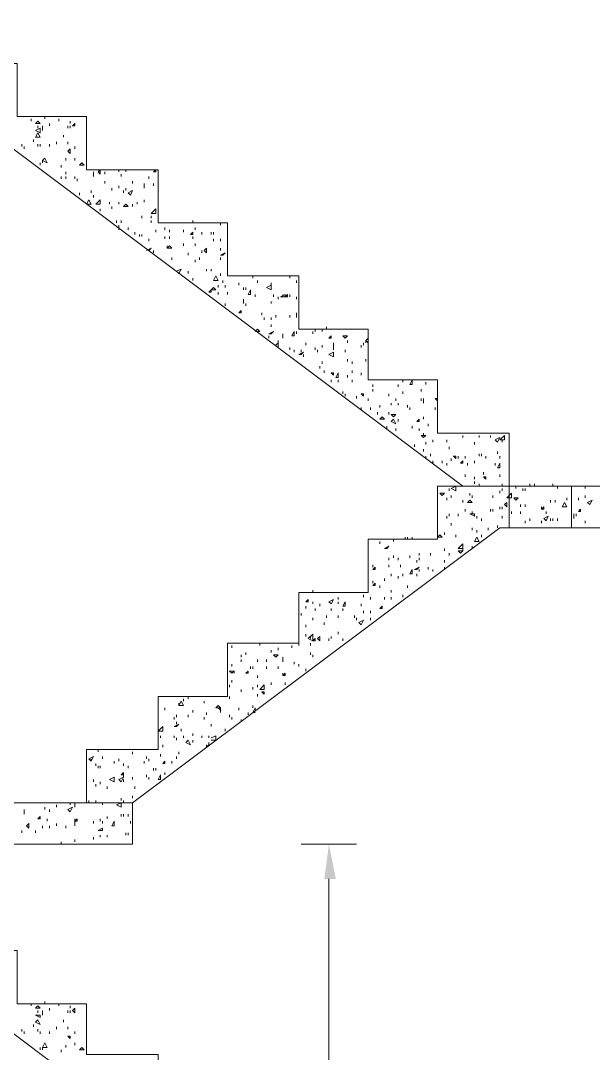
# Model space of a CAD drawing. Header units: millimetres. Extents: x 218.7 to 294.1, y -22.2 to 31.6.
# Drawn here: x 248.329 to 250.4, y 17.697 to 21.429 of the extents above; entities that cross this region are included whole.
import ezdxf

# ---------------------------------------------------------------- set-up
doc = ezdxf.new("R2010")
doc.units = ezdxf.units.MM
doc.layers.add('PDF_Geometry', color=7, linetype='Continuous')
doc.layers.add('PDF_Solid Fills', color=1, linetype='Continuous')

msp = doc.modelspace()

# ---------------------------------------------------------------- linework, layer by layer
at = {"layer": 'PDF_Geometry', "lineweight": 9}
for points in [[(247.3896, 21.6502), (249.9279, 19.7464)], [(250.0949, 19.9385), (250.0949, 19.7464), (250.0949, 19.9385), (249.8361, 19.9385), (249.8361, 20.1305), (249.5856, 20.1305), (249.5856, 20.3142), (249.3351, 20.3142), (249.3351, 20.5062), (249.0763, 20.5062), (249.0763, 20.6983), (248.8258, 20.6983), (248.8258, 20.8903), (248.5669, 20.8903), (248.5669, 21.0824), (248.3164, 21.0824), (248.3164, 21.2744), (248.066, 21.2744), (248.066, 21.4581), (247.8071, 21.4581), (247.8071, 21.6502), (247.5566, 21.6502)], [(248.3665, 21.0657), (248.3665, 21.074)], [(248.3832, 21.0573), (248.3916, 21.0657)], [(248.3832, 21.0573), (248.3999, 21.0573)], [(248.3999, 21.0573), (248.3916, 21.0657)], [(248.4166, 21.074), (248.4166, 21.0824)], [(248.4333, 21.049), (248.4333, 21.0573)], [(248.4667, 21.0657), (248.4667, 21.074)], [(248.5085, 21.0573), (248.5085, 21.0657)], [(248.5168, 21.049), (248.5252, 21.0573)], [(248.5252, 21.049), (248.5252, 21.0573)], [(248.5669, 21.0573), (248.5669, 21.0657)], [(248.3999, 21.0239), (248.3832, 21.0323), (248.3999, 21.0406)], [(248.3832, 21.0072), (248.3916, 21.0239)], [(248.3832, 21.0072), (248.3999, 21.0072), (248.3916, 21.0239)], [(248.3916, 21.0406), (248.3916, 21.049)], [(248.3999, 21.0239), (248.3999, 21.0406)], [(248.4083, 21.0323), (248.4083, 21.0406), (248.4083, 21.049)], [(248.4834, 21.0072), (248.4834, 21.0156)], [(248.5001, 21.0406), (248.5001, 21.049)], [(248.5085, 21.0406), (248.5085, 21.049)], [(248.5168, 21.049), (248.5252, 21.049)], [(248.3331, 20.9738), (248.3331, 20.9822)], [(248.3749, 20.9905), (248.3749, 20.9989)], [(248.3916, 20.9738), (248.3916, 20.9822)], [(248.3999, 20.9738), (248.3999, 20.9822)], [(248.4333, 20.9738), (248.4333, 20.9822)], [(248.4584, 20.9822), (248.4584, 20.9905)], [(248.5001, 20.9822), (248.5001, 20.9905)], [(248.3415, 20.9655), (248.3415, 20.9738)], [(248.5085, 20.9488), (248.5001, 20.9571), (248.5085, 20.9655)], [(248.5085, 20.9488), (248.5085, 20.9655)], [(248.5252, 20.9655), (248.5252, 20.9738)], [(248.3999, 20.907), (248.3999, 20.9154)], [(248.4083, 20.9237), (248.4166, 20.9321)], [(248.4083, 20.9237), (248.425, 20.9154)], [(248.4083, 20.9154), (248.4083, 20.9237)], [(248.425, 20.9154), (248.4166, 20.9321)], [(248.4751, 20.8987), (248.4751, 20.907)], [(248.4918, 20.9237), (248.4918, 20.9321)], [(248.5252, 20.9237), (248.5252, 20.9321)], [(248.5419, 20.907), (248.5502, 20.9154)], [(248.5419, 20.907), (248.5586, 20.907)], [(248.5586, 20.907), (248.5502, 20.9154)], [(248.4751, 20.8569), (248.4751, 20.8653)], [(248.4918, 20.8736), (248.4918, 20.882)], [(248.4918, 20.8569), (248.4918, 20.8653)], [(248.592, 20.8736), (248.592, 20.8653), (248.592, 20.8736), (248.592, 20.882)], [(248.617, 20.8736), (248.6087, 20.882), (248.617, 20.8903)], [(248.617, 20.8736), (248.617, 20.8903)], [(248.6337, 20.8736), (248.6337, 20.882)], [(248.6838, 20.882), (248.6838, 20.8903)], [(248.6922, 20.8653), (248.6922, 20.8736)], [(248.7089, 20.882), (248.7089, 20.8903)], [(248.7924, 20.8569), (248.7924, 20.8653)], [(248.8091, 20.882), (248.8174, 20.8903)], [(248.8091, 20.882), (248.8174, 20.882)], [(248.8174, 20.882), (248.8174, 20.8903)], [(248.5335, 20.8486), (248.5335, 20.8569)], [(248.6337, 20.8402), (248.6337, 20.8486)], [(248.6838, 20.8235), (248.6838, 20.8319)], [(248.7339, 20.8402), (248.7339, 20.8486)], [(248.7757, 20.8235), (248.7757, 20.8319), (248.7757, 20.8402)], [(248.8091, 20.8319), (248.8091, 20.8402)], [(248.5419, 20.7985), (248.5419, 20.8068)], [(248.5836, 20.8068), (248.5836, 20.8152)], [(248.592, 20.7901), (248.592, 20.7985)], [(248.6588, 20.8152), (248.6588, 20.8235)], [(248.7005, 20.8068), (248.7005, 20.8152)], [(248.7089, 20.8152), (248.7089, 20.8235)], [(248.7256, 20.7985), (248.7172, 20.8068), (248.7339, 20.8152)], [(248.7256, 20.7985), (248.7339, 20.8152)], [(248.5669, 20.7651), (248.5753, 20.7818)], [(248.5669, 20.7651), (248.5836, 20.7651)], [(248.5836, 20.7651), (248.5753, 20.7818)], [(248.6003, 20.7651), (248.617, 20.7818)], [(248.6003, 20.7651), (248.617, 20.7651), (248.617, 20.7818)], [(248.6504, 20.7651), (248.6504, 20.7734)], [(248.6588, 20.7484), (248.6588, 20.7567)], [(248.6838, 20.7651), (248.6838, 20.7734)], [(248.7005, 20.7567), (248.7089, 20.7651)], [(248.7005, 20.7567), (248.7172, 20.7567)], [(248.7172, 20.7567), (248.7089, 20.7651)], [(248.7339, 20.7567), (248.7339, 20.7651)], [(248.7506, 20.7651), (248.7506, 20.7734)], [(248.7757, 20.7734), (248.7757, 20.7818)], [(248.617, 20.74), (248.617, 20.7484)], [(248.7673, 20.715), (248.7673, 20.7233)], [(248.8007, 20.7317), (248.8174, 20.7484)], [(248.8007, 20.7317), (248.8174, 20.7317), (248.8174, 20.7484)], [(248.8007, 20.715), (248.8007, 20.7233)], [(248.6755, 20.6983), (248.6755, 20.7066)], [(248.6838, 20.6816), (248.6838, 20.6899)], [(248.6838, 20.6732), (248.6838, 20.6816)], [(248.6922, 20.6983), (248.6922, 20.7066)], [(248.7172, 20.6732), (248.7172, 20.6816)], [(248.8007, 20.6983), (248.8007, 20.7066)], [(248.8508, 20.6732), (248.8508, 20.6816)], [(248.951, 20.6983), (248.951, 20.7066)], [(248.9594, 20.6732), (248.9594, 20.6816)], [(249.0512, 20.6899), (249.0512, 20.6983)], [(248.7423, 20.6565), (248.7423, 20.6649)], [(248.759, 20.6482), (248.759, 20.6565)], [(248.7673, 20.6482), (248.7673, 20.6565)], [(248.7924, 20.6315), (248.7924, 20.6398)], [(248.8174, 20.6649), (248.8174, 20.6732)], [(248.8508, 20.6398), (248.8508, 20.6482)], [(248.8675, 20.6649), (248.8675, 20.6732)], [(248.8675, 20.6398), (248.8675, 20.6482)], [(248.9176, 20.6649), (248.9176, 20.6732)], [(248.951, 20.6565), (248.9427, 20.6565), (248.951, 20.6649)], [(248.951, 20.6565), (248.951, 20.6649)], [(248.951, 20.6398), (248.951, 20.6482)], [(248.9844, 20.6565), (248.9844, 20.6649)], [(249.0178, 20.6565), (249.0178, 20.6649)], [(249.0262, 20.6565), (249.0262, 20.6649)], [(249.0262, 20.6315), (249.0262, 20.6398)], [(248.784, 20.5981), (248.8007, 20.6064)], [(248.7924, 20.5981), (248.8007, 20.6064)], [(248.8592, 20.6064), (248.8675, 20.6148)], [(248.8592, 20.6064), (248.8592, 20.6148)], [(248.8592, 20.6064), (248.8759, 20.6064)], [(248.8759, 20.6064), (248.8675, 20.6148)], [(248.9176, 20.6148), (248.9176, 20.6231)], [(248.9594, 20.6148), (248.9594, 20.6231)], [(248.9928, 20.5981), (249.0011, 20.6064)], [(249.0011, 20.5897), (249.0011, 20.6064)], [(249.0512, 20.5981), (249.0512, 20.6064)], [(248.8091, 20.5897), (248.8091, 20.5981)], [(248.8759, 20.5647), (248.8759, 20.573)], [(248.9343, 20.5814), (248.9343, 20.5897)], [(248.9761, 20.5647), (248.9761, 20.573)], [(248.9844, 20.5897), (248.9844, 20.5981)], [(248.9928, 20.5981), (249.0011, 20.5897)], [(249.0596, 20.5814), (249.0512, 20.5814), (249.0679, 20.5897)], [(249.0512, 20.5647), (249.0512, 20.573)], [(249.0596, 20.5814), (249.0679, 20.5897)], [(248.8926, 20.5229), (248.9093, 20.5313)], [(248.9009, 20.5146), (248.9093, 20.5313)], [(248.9594, 20.5563), (248.9594, 20.5647)], [(249.0011, 20.5229), (249.0011, 20.5313)], [(249.0178, 20.5229), (249.0178, 20.5313)], [(249.0763, 20.5563), (249.0763, 20.5647)], [(248.8926, 20.5229), (248.9009, 20.5146)], [(248.9343, 20.5146), (248.9343, 20.5229)], [(248.951, 20.4895), (248.951, 20.4979)], [(249.0262, 20.4895), (249.0345, 20.5062)], [(249.0262, 20.4895), (249.0429, 20.4895), (249.0345, 20.5062)], [(249.0512, 20.5062), (249.0512, 20.5146)], [(249.1598, 20.5062), (249.1681, 20.5062)], [(249.1681, 20.5062), (249.1765, 20.5062)], [(249.1681, 20.4979), (249.1681, 20.5062)], [(249.3017, 20.4979), (249.3017, 20.5062)], [(249.0095, 20.4478), (249.0178, 20.4561)], [(249.0178, 20.4561), (249.0262, 20.4645)], [(249.0178, 20.4561), (249.0345, 20.4561)], [(249.0178, 20.4478), (249.0178, 20.4561)], [(249.0345, 20.4561), (249.0262, 20.4645)], [(249.0429, 20.4645), (249.0429, 20.4728)], [(249.0596, 20.4812), (249.0596, 20.4895)], [(249.0679, 20.4645), (249.0679, 20.4728)], [(249.118, 20.4728), (249.118, 20.4812)], [(249.1347, 20.4561), (249.1347, 20.4645)], [(249.1431, 20.4561), (249.1431, 20.4645)], [(249.1514, 20.4394), (249.1598, 20.4561)], [(249.1598, 20.4394), (249.1598, 20.4561)], [(249.1848, 20.4812), (249.1848, 20.4895)], [(249.2182, 20.4645), (249.2349, 20.4728)], [(249.2182, 20.4645), (249.2349, 20.4561), (249.2349, 20.4728)], [(249.2349, 20.4728), (249.2349, 20.4812)], [(249.2349, 20.4561), (249.2349, 20.4645)], [(249.3268, 20.4812), (249.3268, 20.4895)], [(249.0095, 20.4478), (249.0178, 20.4478)], [(249.0429, 20.4394), (249.0429, 20.4478)], [(249.0763, 20.4394), (249.0763, 20.4478)], [(249.1347, 20.4061), (249.1347, 20.4144), (249.1347, 20.4228)], [(249.1514, 20.4394), (249.1598, 20.4394)], [(249.1765, 20.4311), (249.1765, 20.4394)], [(249.2433, 20.4311), (249.2433, 20.4394)], [(249.26, 20.4228), (249.26, 20.4311)], [(249.285, 20.4311), (249.2683, 20.4311), (249.285, 20.4394)], [(249.2767, 20.4311), (249.2767, 20.4394)], [(249.285, 20.4311), (249.2934, 20.4394)], [(249.285, 20.4311), (249.285, 20.4394)], [(249.285, 20.4311), (249.2934, 20.4311)], [(249.2934, 20.4311), (249.2934, 20.4394)], [(249.3017, 20.4311), (249.3017, 20.4394)], [(249.3268, 20.4228), (249.3268, 20.4311)], [(249.0679, 20.3977), (249.0679, 20.4061)], [(249.118, 20.3727), (249.1264, 20.381)], [(249.1264, 20.3727), (249.1264, 20.381)], [(249.1431, 20.3977), (249.1431, 20.4061)], [(249.2349, 20.4061), (249.2349, 20.4144)], [(249.118, 20.3727), (249.1264, 20.3727)], [(249.2015, 20.3643), (249.2015, 20.3727)], [(249.2099, 20.3476), (249.2099, 20.356)], [(249.2349, 20.3476), (249.2349, 20.356)], [(249.2516, 20.356), (249.2516, 20.3643)], [(249.3017, 20.356), (249.3017, 20.3643)], [(249.3268, 20.356), (249.3268, 20.3643), (249.3268, 20.3727)], [(249.1765, 20.3059), (249.1848, 20.3142)], [(249.1932, 20.3059), (249.1848, 20.3142)], [(249.1848, 20.3059), (249.1932, 20.3059)], [(249.2266, 20.2975), (249.2433, 20.3059)], [(249.2349, 20.3226), (249.2349, 20.3309)], [(249.2349, 20.2975), (249.2433, 20.3059)], [(249.3101, 20.2892), (249.3184, 20.3059)], [(249.3184, 20.2892), (249.3184, 20.3059)], [(249.3268, 20.2975), (249.3268, 20.3059)], [(249.3852, 20.2975), (249.3852, 20.3059)], [(249.3936, 20.3059), (249.3936, 20.3142)], [(249.4186, 20.3059), (249.4186, 20.3142)], [(249.4353, 20.3142), (249.4353, 20.3226)], [(249.2266, 20.2975), (249.2349, 20.2975)], [(249.2266, 20.2808), (249.2266, 20.2892)], [(249.26, 20.2641), (249.26, 20.2725)], [(249.2767, 20.2808), (249.2767, 20.2892), (249.2767, 20.2975)], [(249.3101, 20.2892), (249.3184, 20.2892)], [(249.4437, 20.2808), (249.452, 20.2892)], [(249.4437, 20.2808), (249.452, 20.2808)], [(249.452, 20.2808), (249.452, 20.2892)], [(249.5021, 20.2808), (249.4938, 20.2892), (249.5105, 20.2892)], [(249.5021, 20.2808), (249.5105, 20.2892)], [(249.5105, 20.2641), (249.5105, 20.2725)], [(249.5773, 20.2725), (249.5856, 20.2808)], [(249.5773, 20.2725), (249.5856, 20.2641)], [(249.5773, 20.2641), (249.5773, 20.2725)], [(249.2516, 20.2558), (249.26, 20.2641)], [(249.26, 20.2558), (249.26, 20.2474), (249.26, 20.2641)], [(249.3017, 20.2391), (249.3017, 20.2474)], [(249.3184, 20.2307), (249.3184, 20.2391)], [(249.3351, 20.2224), (249.3518, 20.2307)], [(249.3435, 20.2307), (249.3435, 20.2391)], [(249.3435, 20.2224), (249.3518, 20.2307)], [(249.3602, 20.2558), (249.3602, 20.2641)], [(249.3936, 20.2391), (249.3936, 20.2474)], [(249.4019, 20.2307), (249.4019, 20.2391)], [(249.4186, 20.2474), (249.4186, 20.2558)], [(249.4437, 20.2224), (249.4604, 20.2307)], [(249.4437, 20.2224), (249.4604, 20.214), (249.4604, 20.2307)], [(249.4604, 20.2391), (249.4604, 20.2474), (249.4604, 20.2558), (249.4604, 20.2641)], [(249.5021, 20.2307), (249.5021, 20.2391)], [(249.5606, 20.2474), (249.5606, 20.2558)], [(249.5689, 20.2558), (249.5689, 20.2641)], [(249.3351, 20.2224), (249.3435, 20.2224)], [(249.3518, 20.214), (249.3518, 20.2224)], [(249.4186, 20.189), (249.4186, 20.1973)], [(249.5105, 20.1973), (249.5105, 20.2057)], [(249.5272, 20.189), (249.5272, 20.1973)], [(249.5773, 20.1973), (249.5773, 20.2057)], [(249.4103, 20.1723), (249.4103, 20.1806)], [(249.427, 20.1556), (249.427, 20.1639)], [(249.452, 20.1556), (249.4604, 20.1556)], [(249.452, 20.1556), (249.4604, 20.1472)], [(249.4604, 20.1472), (249.4604, 20.1556)], [(249.4687, 20.1389), (249.4771, 20.1556)], [(249.4771, 20.1389), (249.4771, 20.1556)], [(249.5272, 20.1556), (249.5272, 20.1639)], [(249.5606, 20.1472), (249.5606, 20.1556)], [(249.452, 20.1222), (249.452, 20.1305)], [(249.4687, 20.1389), (249.4771, 20.1389)], [(249.4771, 20.1222), (249.4771, 20.1305)], [(249.5105, 20.1389), (249.5105, 20.1472)], [(249.5272, 20.1222), (249.5272, 20.1305)], [(249.7109, 20.1222), (249.7109, 20.1305)], [(249.7359, 20.1138), (249.7442, 20.1305)], [(249.7442, 20.1138), (249.7442, 20.1305)], [(249.7943, 20.1138), (249.7943, 20.1222)], [(249.4938, 20.0804), (249.4938, 20.0888)], [(249.5021, 20.0721), (249.5021, 20.0804)], [(249.5606, 20.0804), (249.5689, 20.0804)], [(249.5606, 20.0804), (249.5689, 20.0721)], [(249.5689, 20.0721), (249.5689, 20.0804)], [(249.6023, 20.1055), (249.6023, 20.1138)], [(249.6023, 20.0888), (249.6023, 20.0971)], [(249.6608, 20.0721), (249.6608, 20.0804)], [(249.6942, 20.1055), (249.6942, 20.1138)], [(249.7109, 20.0804), (249.7109, 20.0888)], [(249.7359, 20.1138), (249.7442, 20.1138)], [(249.7776, 20.0888), (249.7776, 20.0971)], [(249.5439, 20.0637), (249.5439, 20.0721)], [(249.5856, 20.0554), (249.5856, 20.0637)], [(249.6691, 20.0387), (249.6691, 20.047)], [(249.6858, 20.0554), (249.6858, 20.0637)], [(249.6942, 20.0387), (249.6942, 20.047)], [(249.7776, 20.0554), (249.7776, 20.0637)], [(249.786, 20.047), (249.786, 20.0554), (249.786, 20.0637)], [(249.8361, 20.0554), (249.8277, 20.0637), (249.8361, 20.0637)], [(249.8361, 20.0554), (249.8361, 20.0637)], [(249.5606, 20.022), (249.5606, 20.0303)], [(249.594, 20.022), (249.594, 20.0303)], [(249.619, 20.0053), (249.619, 20.0136)], [(249.6274, 20.0303), (249.6274, 20.0387)], [(249.6608, 20.0053), (249.6608, 20.0136)], [(249.6691, 20.0053), (249.6858, 20.0053)], [(249.6691, 20.0053), (249.6775, 19.9969)], [(249.6775, 19.9969), (249.6858, 20.0053)], [(249.7276, 20.0303), (249.7276, 20.0387)], [(249.7359, 20.022), (249.7359, 20.0303)], [(249.8277, 20.022), (249.8277, 20.0303)], [(249.6274, 19.9886), (249.6357, 19.9969)], [(249.6274, 19.9886), (249.6441, 19.9886)], [(249.6441, 19.9886), (249.6357, 19.9969)], [(249.6691, 19.9802), (249.6775, 19.9886)], [(249.6691, 19.9802), (249.6858, 19.9719), (249.6775, 19.9886)], [(249.6942, 19.9802), (249.6942, 19.9886)], [(249.7609, 19.9802), (249.7693, 19.9886)], [(249.7609, 19.9802), (249.7693, 19.9802)], [(249.7693, 19.9802), (249.7693, 19.9886)], [(249.786, 19.9886), (249.786, 19.9969)], [(249.8027, 19.9635), (249.8027, 19.9719)], [(249.6524, 19.9552), (249.6524, 19.9635)], [(249.6858, 19.9468), (249.6858, 19.9552)], [(249.7442, 19.9552), (249.7442, 19.9635)], [(249.7693, 19.9468), (249.7693, 19.9552)], [(249.786, 19.9301), (249.786, 19.9385)], [(250.0949, 19.5961), (250.0949, 19.9385)], [(249.7526, 19.8884), (249.7526, 19.8967)], [(249.7776, 19.9301), (249.7943, 19.9301)], [(249.7777, 19.9301), (249.786, 19.9218)], [(249.786, 19.9218), (249.7943, 19.9301)], [(249.7943, 19.8967), (249.7943, 19.9051)], [(249.8194, 19.9051), (249.8194, 19.9134)], [(249.8695, 19.9051), (249.8695, 19.9134)], [(249.9279, 19.9218), (249.9279, 19.9301)], [(249.9697, 19.8967), (249.9697, 19.9051)], [(249.9864, 19.9218), (249.9864, 19.9301)], [(250.0281, 19.9218), (250.0281, 19.9301)], [(250.0532, 19.9051), (250.0448, 19.9134), (250.0615, 19.9218)], [(250.0532, 19.9051), (250.0615, 19.9218)], [(250.0615, 19.9134), (250.0782, 19.9301)], [(250.0615, 19.9134), (250.0782, 19.9134), (250.0782, 19.9301)], [(250.0699, 19.9051), (250.0699, 19.9134)], [(249.786, 19.8717), (249.786, 19.88)], [(249.811, 19.855), (249.811, 19.8633)], [(249.8778, 19.88), (249.8778, 19.8884)], [(249.9864, 19.855), (249.9864, 19.8633)], [(249.9947, 19.855), (249.9947, 19.8633)], [(250.0532, 19.8633), (250.0532, 19.8717)], [(249.7943, 19.8466), (249.7943, 19.855)], [(249.7943, 19.8466), (249.7943, 19.855)], [(249.8194, 19.8299), (249.8194, 19.8383)], [(249.8528, 19.8299), (249.8528, 19.8383)], [(249.8695, 19.8216), (249.8695, 19.8299)], [(249.8862, 19.8383), (249.8862, 19.8466)], [(249.8945, 19.855), (249.9029, 19.855)], [(249.8945, 19.855), (249.9029, 19.8466)], [(249.9029, 19.8466), (249.9029, 19.855)], [(249.9112, 19.8466), (249.9112, 19.855)], [(249.9196, 19.8299), (249.9279, 19.8383)], [(249.9196, 19.8299), (249.9279, 19.8299)], [(249.9279, 19.8299), (249.9279, 19.8383)], [(249.9363, 19.8466), (249.9363, 19.855)], [(249.9446, 19.8216), (249.9446, 19.8299)], [(249.9697, 19.8299), (249.9697, 19.8383)], [(250.0114, 19.8466), (250.0114, 19.855)], [(250.0448, 19.8216), (250.0448, 19.8299)], [(250.0532, 19.8132), (250.0615, 19.8299)], [(250.0615, 19.8466), (250.0615, 19.855)], [(250.0615, 19.8132), (250.0615, 19.8299)], [(249.9363, 19.7798), (249.9363, 19.7882)], [(250.0031, 19.7882), (250.0031, 19.7965)], [(250.0532, 19.8132), (250.0615, 19.8132)], [(250.0615, 19.7798), (250.0615, 19.7882)], [(248.5669, 18.6025), (248.5669, 18.7946), (248.8258, 18.7946), (248.8258, 18.9866), (249.0763, 18.9866), (249.0763, 19.1786), (249.3351, 19.1786), (249.3351, 19.3623), (249.5856, 19.3623), (249.5856, 19.5544), (249.8361, 19.5544), (249.8361, 19.7464), (251.0051, 19.7464)], [(249.9697, 19.7715), (249.9697, 19.7798)], [(249.9697, 19.7548), (249.9697, 19.7631)], [(249.9864, 19.7464), (249.9864, 19.7548)], [(250.0031, 19.7798), (250.0114, 19.7798), (250.0114, 19.7715)], [(250.0031, 19.7798), (250.0114, 19.7715)], [(250.0699, 19.7464), (250.0699, 19.7548)], [(250.12, 19.7381), (250.12, 19.7464)], [(250.1701, 19.7464), (250.1701, 19.7548)], [(250.1868, 19.7464), (250.1868, 19.7548)], [(250.2536, 19.7464), (250.2536, 19.7548)], [(250.2703, 19.7381), (250.2703, 19.7464)], [(250.3204, 19.5961), (250.3204, 19.7464)], [(250.3705, 19.7381), (250.3705, 19.7464)], [(249.8444, 19.7214), (249.8611, 19.7214)], [(249.8444, 19.7214), (249.8528, 19.713)], [(249.8528, 19.713), (249.8611, 19.7214)], [(249.8778, 19.7297), (249.8778, 19.7381)], [(249.8862, 19.7047), (249.8862, 19.713)], [(249.953, 19.713), (249.953, 19.7214)], [(249.9613, 19.7047), (249.9613, 19.713)], [(250.0365, 19.7047), (250.0365, 19.713)], [(250.0615, 19.7214), (250.0615, 19.7297)], [(250.0699, 19.7297), (250.0699, 19.7381)], [(250.145, 19.7297), (250.145, 19.7381)], [(250.1534, 19.7297), (250.1534, 19.7381)], [(250.3705, 19.7047), (250.3705, 19.713)], [(249.8361, 19.6963), (249.8361, 19.7047)], [(249.8695, 19.6963), (249.8695, 19.7047)], [(249.9279, 19.688), (249.9279, 19.6963)], [(249.9446, 19.688), (249.953, 19.6963)], [(249.9446, 19.688), (249.9613, 19.688)], [(249.9613, 19.688), (249.953, 19.6963)], [(250.0615, 19.6629), (250.0615, 19.6713)], [(250.0699, 19.6629), (250.0699, 19.6713)], [(250.0782, 19.6796), (250.0866, 19.688)], [(250.0782, 19.6796), (250.0866, 19.6713)], [(250.0866, 19.6713), (250.0866, 19.688)], [(250.1116, 19.7047), (250.1283, 19.7047)], [(250.1116, 19.7047), (250.12, 19.6963)], [(250.12, 19.6963), (250.1283, 19.7047)], [(250.1367, 19.6713), (250.1367, 19.6796)], [(250.1534, 19.6713), (250.1534, 19.6796)], [(250.2118, 19.6629), (250.2202, 19.6713)], [(250.2118, 19.6629), (250.2118, 19.6713)], [(250.2202, 19.6629), (250.2202, 19.6713)], [(250.2452, 19.688), (250.2452, 19.6963)], [(250.2619, 19.688), (250.2619, 19.6963)], [(250.3037, 19.6963), (250.3037, 19.7047)], [(250.3204, 19.6796), (250.3204, 19.688)], [(250.3454, 19.6963), (250.3454, 19.7047)], [(250.3872, 19.6796), (250.3788, 19.688), (250.3955, 19.6963), (250.3872, 19.6796)], [(249.8695, 19.6295), (249.8695, 19.6379)], [(249.8778, 19.6379), (249.8778, 19.6462)], [(249.9112, 19.6379), (249.9112, 19.6462)], [(249.9363, 19.6546), (249.9363, 19.6629)], [(249.953, 19.6462), (249.9697, 19.6462)], [(249.953, 19.6462), (249.9697, 19.6379)], [(249.9613, 19.6462), (249.9613, 19.6546)], [(249.9697, 19.6379), (249.9697, 19.6462)], [(249.978, 19.6295), (249.978, 19.6379)], [(250.0281, 19.6546), (250.0281, 19.6629)], [(250.0365, 19.6546), (250.0365, 19.6629)], [(250.0699, 19.6295), (250.0699, 19.6379)], [(250.1033, 19.6462), (250.1033, 19.6546)], [(250.1367, 19.6462), (250.1367, 19.6546)], [(250.2118, 19.6629), (250.2202, 19.6629)], [(250.2202, 19.6295), (250.2369, 19.6379)], [(250.2285, 19.6462), (250.2285, 19.6546)], [(250.2285, 19.6212), (250.2369, 19.6379)], [(250.3287, 19.6295), (250.3287, 19.6379), (250.3287, 19.6462)], [(250.3371, 19.6379), (250.3371, 19.6462)], [(250.3454, 19.6546), (250.3538, 19.6629)], [(250.3454, 19.6546), (250.3538, 19.6546)], [(250.3538, 19.6546), (250.3538, 19.6629)], [(248.7339, 18.6025), (250.0615, 19.5961), (251.0051, 19.5961)], [(249.8862, 19.6045), (249.8862, 19.6128)], [(249.9613, 19.5878), (249.9613, 19.5961)], [(249.9947, 19.6212), (249.9947, 19.6295)], [(250.0198, 19.5878), (250.0198, 19.5961)], [(250.0532, 19.5961), (250.0532, 19.6045)], [(250.0949, 19.5961), (250.0949, 19.6045)], [(250.1534, 19.6128), (250.1534, 19.6212)], [(250.1701, 19.6212), (250.1701, 19.6295)], [(250.2118, 19.6128), (250.2118, 19.6212)], [(250.2202, 19.6295), (250.2285, 19.6212)], [(250.2452, 19.6212), (250.2452, 19.6295)], [(250.2536, 19.6212), (250.2536, 19.6295)], [(250.2703, 19.6212), (250.2703, 19.6295)], [(250.3705, 19.6128), (250.3705, 19.6212)], [(249.7109, 19.5544), (249.7276, 19.5544), (249.7276, 19.5627)], [(249.7192, 19.5544), (249.7192, 19.5627)], [(249.7442, 19.5544), (249.7442, 19.5627)], [(249.8361, 19.5627), (249.8444, 19.5711)], [(249.8361, 19.5627), (249.8528, 19.5627)], [(249.8528, 19.5627), (249.8444, 19.5711)], [(249.9029, 19.5627), (249.9029, 19.5711)], [(249.9697, 19.546), (249.978, 19.5627)], [(249.978, 19.5794), (249.978, 19.5878)], [(249.9864, 19.546), (249.978, 19.5627)], [(249.9947, 19.5627), (249.9947, 19.5711)], [(249.6274, 19.5377), (249.6274, 19.546)], [(249.6441, 19.521), (249.6608, 19.5293)], [(249.6441, 19.521), (249.6524, 19.521)], [(249.6524, 19.521), (249.6608, 19.5293)], [(249.6775, 19.546), (249.6775, 19.5544)], [(249.8611, 19.5126), (249.8611, 19.521)], [(249.9279, 19.5126), (249.9279, 19.521)], [(249.9613, 19.521), (249.9613, 19.5293)], [(249.9697, 19.546), (249.9864, 19.546)], [(249.6608, 19.4792), (249.6608, 19.4876)], [(249.6775, 19.4876), (249.6775, 19.4959)], [(249.6942, 19.4792), (249.6942, 19.4876)], [(249.7359, 19.4876), (249.7359, 19.4959)], [(249.7693, 19.4959), (249.7693, 19.5043)], [(249.7693, 19.4792), (249.7693, 19.4876)], [(249.811, 19.4959), (249.811, 19.5043)], [(249.8778, 19.4959), (249.8778, 19.5043)], [(249.9112, 19.5126), (249.9279, 19.5126)], [(249.9112, 19.5126), (249.9196, 19.5043)], [(249.9196, 19.5043), (249.9279, 19.5126)], [(249.6023, 19.4542), (249.6023, 19.4625)], [(249.6023, 19.4458), (249.6107, 19.4542)], [(249.6023, 19.4458), (249.6107, 19.4458)], [(249.6107, 19.4458), (249.6107, 19.4542)], [(249.6608, 19.4542), (249.6608, 19.4625)], [(249.7025, 19.4542), (249.7025, 19.4625)], [(249.7359, 19.4291), (249.7442, 19.4458)], [(249.7442, 19.4291), (249.7442, 19.4458)], [(249.7526, 19.4458), (249.7693, 19.4542)], [(249.7526, 19.4458), (249.761, 19.4458)], [(249.7609, 19.4709), (249.7609, 19.4792)], [(249.7609, 19.4458), (249.7693, 19.4542)], [(249.7693, 19.4375), (249.7693, 19.4458)], [(249.8027, 19.4458), (249.8027, 19.4542)], [(249.8194, 19.4375), (249.8194, 19.4458)], [(249.8611, 19.4709), (249.8611, 19.4792)], [(249.8611, 19.4458), (249.8611, 19.4542)], [(249.6441, 19.4041), (249.6441, 19.4124)], [(249.6691, 19.4208), (249.6691, 19.4291)], [(249.6942, 19.4124), (249.6942, 19.4208)], [(249.7109, 19.4208), (249.7109, 19.4291)], [(249.7359, 19.4291), (249.7442, 19.4291)], [(249.7609, 19.4208), (249.7609, 19.4291)], [(249.6023, 19.3957), (249.6023, 19.4041)], [(249.6023, 19.3874), (249.6107, 19.3957)], [(249.6023, 19.3874), (249.6107, 19.3874)], [(249.6107, 19.3874), (249.6107, 19.3957)], [(249.6274, 19.379), (249.6274, 19.3874)], [(249.7276, 19.379), (249.7276, 19.3874)], [(249.3602, 19.3289), (249.3685, 19.3373)], [(249.3685, 19.3289), (249.3685, 19.3373)], [(249.3852, 19.3623), (249.3852, 19.3707)], [(249.4437, 19.3289), (249.4604, 19.3373)], [(249.452, 19.3206), (249.4604, 19.3373)], [(249.4771, 19.3373), (249.4771, 19.3456)], [(249.5689, 19.3456), (249.5689, 19.354)], [(249.594, 19.3373), (249.594, 19.3456)], [(249.6441, 19.3373), (249.6441, 19.3456)], [(249.6691, 19.3623), (249.6691, 19.3707)], [(249.6691, 19.3373), (249.6691, 19.3456)], [(249.7109, 19.3456), (249.7109, 19.354)], [(249.3602, 19.3289), (249.3685, 19.3289)], [(249.3602, 19.3039), (249.3602, 19.3122)], [(249.3852, 19.3206), (249.3852, 19.3289)], [(249.3936, 19.2955), (249.3936, 19.3039)], [(249.4103, 19.3122), (249.4103, 19.3206)], [(249.4437, 19.3289), (249.452, 19.3206)], [(249.452, 19.2955), (249.452, 19.3039)], [(249.4771, 19.3206), (249.4771, 19.3289)], [(249.4938, 19.3122), (249.5021, 19.3289)], [(249.4938, 19.3122), (249.5021, 19.3122)], [(249.4938, 19.2955), (249.4938, 19.3039)], [(249.5021, 19.3122), (249.5021, 19.3289)], [(249.5606, 19.3122), (249.5606, 19.3206)], [(249.6274, 19.3039), (249.6357, 19.3122)], [(249.6274, 19.3039), (249.6357, 19.3039)], [(249.6357, 19.3039), (249.6357, 19.3122)], [(249.3351, 19.2788), (249.3351, 19.2872)], [(249.3435, 19.2788), (249.3435, 19.2872)], [(249.3852, 19.2621), (249.3852, 19.2705)], [(249.4353, 19.2705), (249.4353, 19.2788)], [(249.4771, 19.2705), (249.4771, 19.2788)], [(249.5355, 19.2705), (249.5355, 19.2788)], [(249.5439, 19.2621), (249.5439, 19.2705)], [(249.5522, 19.2538), (249.5689, 19.2621)], [(249.5606, 19.2454), (249.5689, 19.2621)], [(249.5689, 19.2872), (249.5689, 19.2955)], [(249.594, 19.2872), (249.594, 19.2955)], [(249.594, 19.2621), (249.594, 19.2705)], [(249.3602, 19.2371), (249.3602, 19.2454)], [(249.427, 19.2454), (249.427, 19.2538)], [(249.5522, 19.2538), (249.5606, 19.2454)], [(249.3602, 19.2037), (249.3602, 19.212)], [(249.3685, 19.1953), (249.3852, 19.212)], [(249.3685, 19.1953), (249.3852, 19.187), (249.3852, 19.212)], [(249.3769, 19.1953), (249.3769, 19.2037)], [(249.3852, 19.187), (249.3936, 19.1953)], [(249.3852, 19.187), (249.3936, 19.187)], [(249.3936, 19.187), (249.3936, 19.1953)], [(249.4019, 19.1953), (249.4103, 19.2037)], [(249.4019, 19.1953), (249.4103, 19.187)], [(249.4103, 19.187), (249.4103, 19.2037)], [(249.4437, 19.187), (249.4437, 19.1953)], [(249.452, 19.1953), (249.452, 19.2037)], [(249.4771, 19.212), (249.4771, 19.2204)], [(249.4938, 19.187), (249.4938, 19.1953)], [(249.093, 19.1619), (249.093, 19.1703)], [(249.1932, 19.1703), (249.1932, 19.1786)], [(249.2349, 19.1452), (249.2349, 19.1536)], [(249.26, 19.1536), (249.26, 19.1619)], [(249.3101, 19.1619), (249.3101, 19.1703)], [(249.3351, 19.1703), (249.3351, 19.1786)], [(249.3769, 19.1703), (249.3769, 19.1786)], [(249.1264, 19.1285), (249.1264, 19.1369)], [(249.1264, 19.1118), (249.1264, 19.1202)], [(249.1431, 19.1369), (249.1431, 19.1452)], [(249.1848, 19.1118), (249.1848, 19.1202)], [(249.2182, 19.1118), (249.2182, 19.1202)], [(249.2433, 19.1369), (249.26, 19.1369)], [(249.2433, 19.1369), (249.2516, 19.1285)], [(249.2516, 19.1285), (249.26, 19.1369)], [(249.2767, 19.1118), (249.2767, 19.1202), (249.2767, 19.1285)], [(249.3184, 19.1035), (249.3184, 19.1118)], [(249.3769, 19.1369), (249.3769, 19.1452)], [(249.3852, 19.1285), (249.3852, 19.1369)], [(249.0846, 19.0784), (249.1013, 19.0784)], [(249.0846, 19.0784), (249.093, 19.0701)], [(249.093, 19.0951), (249.093, 19.1035)], [(249.093, 19.0701), (249.1013, 19.0784)], [(249.1013, 19.0701), (249.1013, 19.0784)], [(249.1431, 19.0701), (249.1514, 19.0784)], [(249.1514, 19.0701), (249.1514, 19.0784)], [(249.1598, 19.0868), (249.1598, 19.0951)], [(249.1681, 19.0868), (249.1681, 19.0951)], [(249.2182, 19.0868), (249.2182, 19.0951)], [(249.3351, 19.0951), (249.3351, 19.1035)], [(249.3602, 19.0784), (249.3602, 19.0868)], [(249.093, 19.0367), (249.093, 19.045)], [(249.1431, 19.0701), (249.1514, 19.0701)], [(249.1848, 19.0534), (249.1848, 19.0617)], [(249.2349, 19.0283), (249.2349, 19.0367)], [(249.2767, 19.0617), (249.285, 19.0701)], [(249.2767, 19.0617), (249.2767, 19.0701)], [(249.2767, 19.0617), (249.285, 19.0617)], [(249.285, 19.0617), (249.285, 19.0701)], [(249.285, 19.0283), (249.285, 19.0367)], [(249.0846, 19.02), (249.0846, 19.0283)], [(249.1264, 19.0033), (249.1264, 19.0116)], [(249.1681, 19.0116), (249.1681, 19.02)], [(249.1848, 19.02), (249.1848, 19.0283)], [(249.1932, 19.0116), (249.2099, 19.0283)], [(249.1932, 19.0116), (249.2099, 19.0116), (249.2099, 19.0283)], [(249.2015, 19.0033), (249.2099, 19.0033)], [(249.2015, 19.0033), (249.2099, 18.9949)], [(249.2099, 19.02), (249.2099, 19.0283)], [(249.2099, 18.9949), (249.2099, 19.0033)], [(248.9009, 18.9532), (248.9093, 18.9699)], [(248.9009, 18.9532), (248.9009, 18.9616)], [(248.9176, 18.9532), (248.9093, 18.9699)], [(248.9176, 18.9699), (248.9176, 18.9782)], [(248.9343, 18.9782), (248.9343, 18.9866)], [(248.9928, 18.9616), (248.9928, 18.9699)], [(249.0846, 18.9782), (249.0846, 18.9866)], [(249.1848, 18.9866), (249.1848, 18.9949)], [(248.8508, 18.9365), (248.8508, 18.9449)], [(248.9009, 18.9532), (248.9176, 18.9532)], [(248.951, 18.9282), (248.951, 18.9365)], [(249.0011, 18.9198), (249.0011, 18.9282)], [(249.0345, 18.9449), (249.0429, 18.9532)], [(249.0345, 18.9449), (249.0512, 18.9449)], [(249.0512, 18.9449), (249.0429, 18.9532)], [(249.0429, 18.9449), (249.0512, 18.9449)], [(249.0429, 18.9449), (249.0512, 18.9365)], [(249.0512, 18.9365), (249.0512, 18.9449)], [(249.0512, 18.9282), (249.0512, 18.9365)], [(249.118, 18.9365), (249.118, 18.9449)], [(249.1514, 18.9198), (249.1514, 18.9282)], [(249.1681, 18.9449), (249.1681, 18.9532)], [(249.1681, 18.9282), (249.1765, 18.9449)], [(249.1681, 18.9282), (249.1765, 18.9282)], [(249.1765, 18.9365), (249.1765, 18.9449)], [(248.8842, 18.9031), (248.8842, 18.9115)], [(248.8842, 18.8781), (248.9009, 18.8864)], [(248.8926, 18.9115), (248.8926, 18.9198)], [(248.8926, 18.8864), (248.8926, 18.8948)], [(248.8926, 18.8781), (248.9009, 18.8864)], [(248.9343, 18.9115), (248.9343, 18.9198)], [(249.0178, 18.8781), (249.0178, 18.8864)], [(249.0846, 18.9115), (249.0846, 18.9198)], [(249.093, 18.9031), (249.093, 18.9115)], [(249.1264, 18.8948), (249.1264, 18.9031)], [(248.8258, 18.8614), (248.8425, 18.8781)], [(248.8258, 18.8614), (248.8425, 18.8614), (248.8425, 18.8781)], [(248.8842, 18.8781), (248.8926, 18.8781)], [(248.9093, 18.8614), (248.9093, 18.8697)], [(248.951, 18.8447), (248.951, 18.853)], [(249.0679, 18.8614), (249.0679, 18.8697)], [(248.8341, 18.8363), (248.8341, 18.8447)], [(248.8425, 18.8029), (248.8425, 18.8113)], [(248.8842, 18.8363), (248.8842, 18.8447)], [(248.8926, 18.828), (248.8926, 18.8363)], [(248.9176, 18.8363), (248.9176, 18.8447)], [(248.926, 18.8196), (248.9343, 18.828)], [(248.926, 18.8196), (248.9427, 18.8113)], [(248.9427, 18.8113), (248.9343, 18.828)], [(248.951, 18.8196), (248.951, 18.828)], [(248.9844, 18.8363), (248.9844, 18.8447)], [(249.0011, 18.8029), (249.0095, 18.8113)], [(249.0011, 18.8029), (249.0011, 18.8113)], [(249.0095, 18.8363), (249.0095, 18.8447)], [(249.0095, 18.8113), (249.0095, 18.8196)], [(249.0178, 18.8363), (249.0345, 18.8447)], [(249.0178, 18.828), (249.0345, 18.828), (249.0345, 18.8447)], [(248.6087, 18.7862), (248.6087, 18.7946)], [(248.7339, 18.7779), (248.7339, 18.7862)], [(248.8341, 18.7695), (248.8341, 18.7779)], [(248.9009, 18.7779), (248.9009, 18.7862)], [(248.5753, 18.7612), (248.592, 18.7695)], [(248.5753, 18.7612), (248.5836, 18.7528)], [(248.5836, 18.7528), (248.592, 18.7695)], [(248.5836, 18.7528), (248.5836, 18.7612)], [(248.6003, 18.7361), (248.6003, 18.7445)], [(248.6254, 18.7612), (248.6254, 18.7695)], [(248.6671, 18.7445), (248.6671, 18.7528)], [(248.6838, 18.7528), (248.6838, 18.7612)], [(248.7005, 18.7361), (248.7005, 18.7445)], [(248.7757, 18.7445), (248.7757, 18.7528)], [(248.784, 18.7612), (248.784, 18.7695)], [(248.7924, 18.7528), (248.7924, 18.7612)], [(248.8425, 18.7445), (248.8508, 18.7528)], [(248.8425, 18.7445), (248.8508, 18.7445)], [(248.8508, 18.7445), (248.8508, 18.7528)], [(248.8759, 18.7445), (248.8759, 18.7528)], [(248.8926, 18.7612), (248.8926, 18.7695)], [(248.6087, 18.7278), (248.6087, 18.7361)], [(248.617, 18.7278), (248.617, 18.7361)], [(248.6922, 18.7027), (248.7005, 18.7111)], [(248.6922, 18.7027), (248.7005, 18.7027)], [(248.7005, 18.7027), (248.7005, 18.7111)], [(248.7005, 18.6944), (248.7005, 18.7027)], [(248.7172, 18.7278), (248.7172, 18.7361)], [(248.784, 18.6944), (248.784, 18.7027)], [(248.8091, 18.7194), (248.8091, 18.7278)], [(248.8174, 18.7194), (248.8174, 18.7278)], [(248.8258, 18.686), (248.8341, 18.7027)], [(248.8341, 18.686), (248.8341, 18.7027)], [(248.8508, 18.7027), (248.8508, 18.7111)], [(248.592, 18.6777), (248.592, 18.686)], [(248.6003, 18.661), (248.6003, 18.6693)], [(248.617, 18.6693), (248.617, 18.6777)], [(248.6504, 18.686), (248.6671, 18.6944)], [(248.6504, 18.686), (248.6671, 18.6777), (248.6671, 18.6944)], [(248.6838, 18.686), (248.7005, 18.6944)], [(248.6838, 18.686), (248.6922, 18.6777)], [(248.6922, 18.6777), (248.7005, 18.6944)], [(248.7005, 18.6777), (248.7005, 18.686)], [(248.7339, 18.686), (248.7339, 18.6944)], [(248.7924, 18.686), (248.7924, 18.6944)], [(248.8258, 18.686), (248.8341, 18.686)], [(248.6421, 18.6526), (248.6421, 18.661)], [(248.7339, 18.6192), (248.7339, 18.6276)], [(248.7423, 18.6526), (248.7423, 18.661)], [(248.7339, 18.6025), (242.8056, 18.6025), (242.8056, 14.4861), (251.2389, 14.4861)], [(242.8056, 18.6025), (248.7339, 18.6025)], [(248.4584, 18.5858), (248.4584, 18.5942)], [(248.5085, 18.5942), (248.5085, 18.6025)], [(248.5252, 18.5858), (248.5252, 18.5942), (248.5252, 18.6025)], [(248.5753, 18.6025), (248.5753, 18.6109)], [(248.6003, 18.6025), (248.6003, 18.6109)], [(248.6254, 18.5942), (248.6254, 18.6025)], [(248.6755, 18.5942), (248.6922, 18.6025)], [(248.6755, 18.5942), (248.6922, 18.5858), (248.6922, 18.6025)], [(248.7005, 18.6025), (248.7005, 18.6109)], [(248.7339, 18.6025), (248.7339, 18.4522)], [(248.3415, 18.5608), (248.3415, 18.5691), (248.3415, 18.5775)], [(248.3916, 18.5441), (248.3999, 18.5524)], [(248.3999, 18.5441), (248.3999, 18.5524)], [(248.4166, 18.5775), (248.4166, 18.5858)], [(248.4333, 18.5691), (248.4333, 18.5775)], [(248.5085, 18.5691), (248.5001, 18.5775), (248.5168, 18.5858)], [(248.5085, 18.5691), (248.5168, 18.5858)], [(248.6421, 18.5441), (248.6421, 18.5524)], [(248.6922, 18.5524), (248.6922, 18.5608)], [(248.7005, 18.5524), (248.7005, 18.5608)], [(248.7172, 18.5524), (248.7172, 18.5608)], [(248.3582, 18.5107), (248.3498, 18.519), (248.3582, 18.5274)], [(248.3582, 18.5107), (248.3582, 18.5274)], [(248.3916, 18.5441), (248.3999, 18.5441)], [(248.4083, 18.5107), (248.4083, 18.519)], [(248.425, 18.5357), (248.425, 18.5441)], [(248.4333, 18.5107), (248.4333, 18.519)], [(248.4584, 18.519), (248.4584, 18.5274)], [(248.4918, 18.5107), (248.4918, 18.519)], [(248.5252, 18.5357), (248.5335, 18.5441)], [(248.5252, 18.519), (248.5252, 18.5274), (248.5252, 18.5357), (248.5252, 18.5441)], [(248.5252, 18.5357), (248.5335, 18.5357)], [(248.5335, 18.5357), (248.5335, 18.5441)], [(248.592, 18.5274), (248.592, 18.5357)], [(248.617, 18.5357), (248.617, 18.5441)], [(248.6254, 18.5274), (248.6254, 18.5357)], [(248.6588, 18.519), (248.6671, 18.5357)], [(248.6588, 18.519), (248.6671, 18.519)], [(248.6671, 18.519), (248.6671, 18.5357)], [(248.7256, 18.5274), (248.7256, 18.5357)], [(248.3331, 18.494), (248.3331, 18.5023)], [(248.3832, 18.494), (248.3832, 18.5023)], [(248.592, 18.4689), (248.592, 18.4773)], [(248.6254, 18.5023), (248.6087, 18.5023), (248.6254, 18.5107)], [(248.617, 18.4773), (248.617, 18.4856)], [(248.6254, 18.5023), (248.6254, 18.5107)], [(248.6421, 18.4773), (248.6421, 18.4856)], [(248.7089, 18.4856), (248.7089, 18.494)], [(248.7172, 18.4856), (248.7172, 18.494)], [(242.8056, 18.4522), (248.7339, 18.4522)], [(247.3896, 18.4522), (249.9279, 16.5485)], [(250.0949, 16.7405), (250.0949, 16.5485), (250.0949, 16.7405), (249.8361, 16.7405), (249.8361, 16.9242), (249.5856, 16.9242), (249.5856, 17.1163), (249.3351, 17.1163), (249.3351, 17.3083), (249.0763, 17.3083), (249.0763, 17.5004), (248.8258, 17.5004), (248.8258, 17.6924), (248.5669, 17.6924), (248.5669, 17.8761), (248.3164, 17.8761), (248.3164, 18.0681), (248.066, 18.0681), (248.066, 18.2602), (247.8071, 18.2602), (247.8071, 18.4522), (247.5566, 18.4522)], [(248.4751, 18.4522), (248.4751, 18.4606)], [(248.5252, 18.4606), (248.5252, 18.4689)], [(249.3435, 18.4522), (249.5439, 18.4522)], [(249.4437, 18.327), (249.4437, 15.5298)], [(248.4166, 17.8761), (248.4166, 17.8844)], [(248.3665, 17.8677), (248.3665, 17.8761)], [(248.3832, 17.8594), (248.3916, 17.8677)], [(248.3832, 17.8594), (248.3999, 17.8594)], [(248.3999, 17.8594), (248.3916, 17.8677)], [(248.3916, 17.8427), (248.3916, 17.851)], [(248.4083, 17.8343), (248.4083, 17.8427), (248.4083, 17.851)], [(248.4333, 17.851), (248.4333, 17.8594)], [(248.4667, 17.8677), (248.4667, 17.8761)], [(248.5001, 17.8427), (248.5001, 17.851)], [(248.5085, 17.8594), (248.5085, 17.8677)], [(248.5085, 17.8427), (248.5085, 17.851)], [(248.5168, 17.851), (248.5252, 17.8594)], [(248.5168, 17.851), (248.5252, 17.8427)], [(248.5252, 17.8427), (248.5252, 17.8594)], [(248.5669, 17.8594), (248.5669, 17.8677)], [(248.3999, 17.826), (248.3832, 17.8343), (248.3999, 17.8343)], [(248.3832, 17.8093), (248.3916, 17.8176)], [(248.3832, 17.8093), (248.3999, 17.8009), (248.3916, 17.8176)], [(248.3999, 17.826), (248.3999, 17.8343)], [(248.4834, 17.8093), (248.4834, 17.8176)], [(248.3331, 17.7759), (248.3331, 17.7842)], [(248.3415, 17.7675), (248.3415, 17.7759)], [(248.3749, 17.7926), (248.3749, 17.8009)], [(248.3916, 17.7759), (248.3916, 17.7842)], [(248.3999, 17.7675), (248.3999, 17.7759)], [(248.4333, 17.7675), (248.4333, 17.7759)], [(248.4584, 17.7842), (248.4584, 17.7926)], [(248.5001, 17.7842), (248.5001, 17.7926)], [(248.5252, 17.7675), (248.5252, 17.7759)], [(248.4083, 17.7174), (248.4166, 17.7341)], [(248.425, 17.7174), (248.4166, 17.7341)], [(248.5085, 17.7508), (248.5001, 17.7592), (248.5085, 17.7592)], [(248.5085, 17.7508), (248.5085, 17.7592)], [(248.5252, 17.7258), (248.5252, 17.7341)], [(248.3999, 17.7091), (248.3999, 17.7174)], [(248.4083, 17.7174), (248.425, 17.7174)], [(248.4083, 17.7091), (248.4083, 17.7174)], [(248.4751, 17.7007), (248.4751, 17.7091)], [(248.4918, 17.7174), (248.4918, 17.7258)], [(248.5419, 17.7091), (248.5502, 17.7174)], [(248.5419, 17.7091), (248.5586, 17.7091)], [(248.5586, 17.7091), (248.5502, 17.7174)]]:
    msp.add_lwpolyline(points, dxfattribs=at)
for points in [[(248.5252, 20.8653), (248.5252, 20.8569)], [(249.0512, 20.6398), (249.0512, 20.6315)], [(249.9029, 19.7297), (249.8862, 19.7381), (249.9029, 19.7464)], [(250.1033, 19.7047), (250.0866, 19.7047), (250.1033, 19.7214)], [(250.3037, 19.6713), (250.287, 19.6713), (250.2953, 19.688)], [(249.8611, 19.5794), (249.8611, 19.5711)], [(249.9279, 19.521), (249.9112, 19.521), (249.9279, 19.5377)], [(249.26, 19.0951), (249.26, 19.0868)], [(248.9928, 18.9115), (248.9928, 18.9031)], [(248.6922, 18.6192), (248.6922, 18.6109)]]:
    msp.add_lwpolyline(points, close=True, dxfattribs=at)
at = {"layer": 'PDF_Solid Fills', "color": 7, "lineweight": 9, "transparency": 33554559}
msp.add_solid([(249.427, 18.327), (249.4687, 18.327), (249.4437, 18.4522)], dxfattribs=at)

doc.saveas('drawing.dxf')
